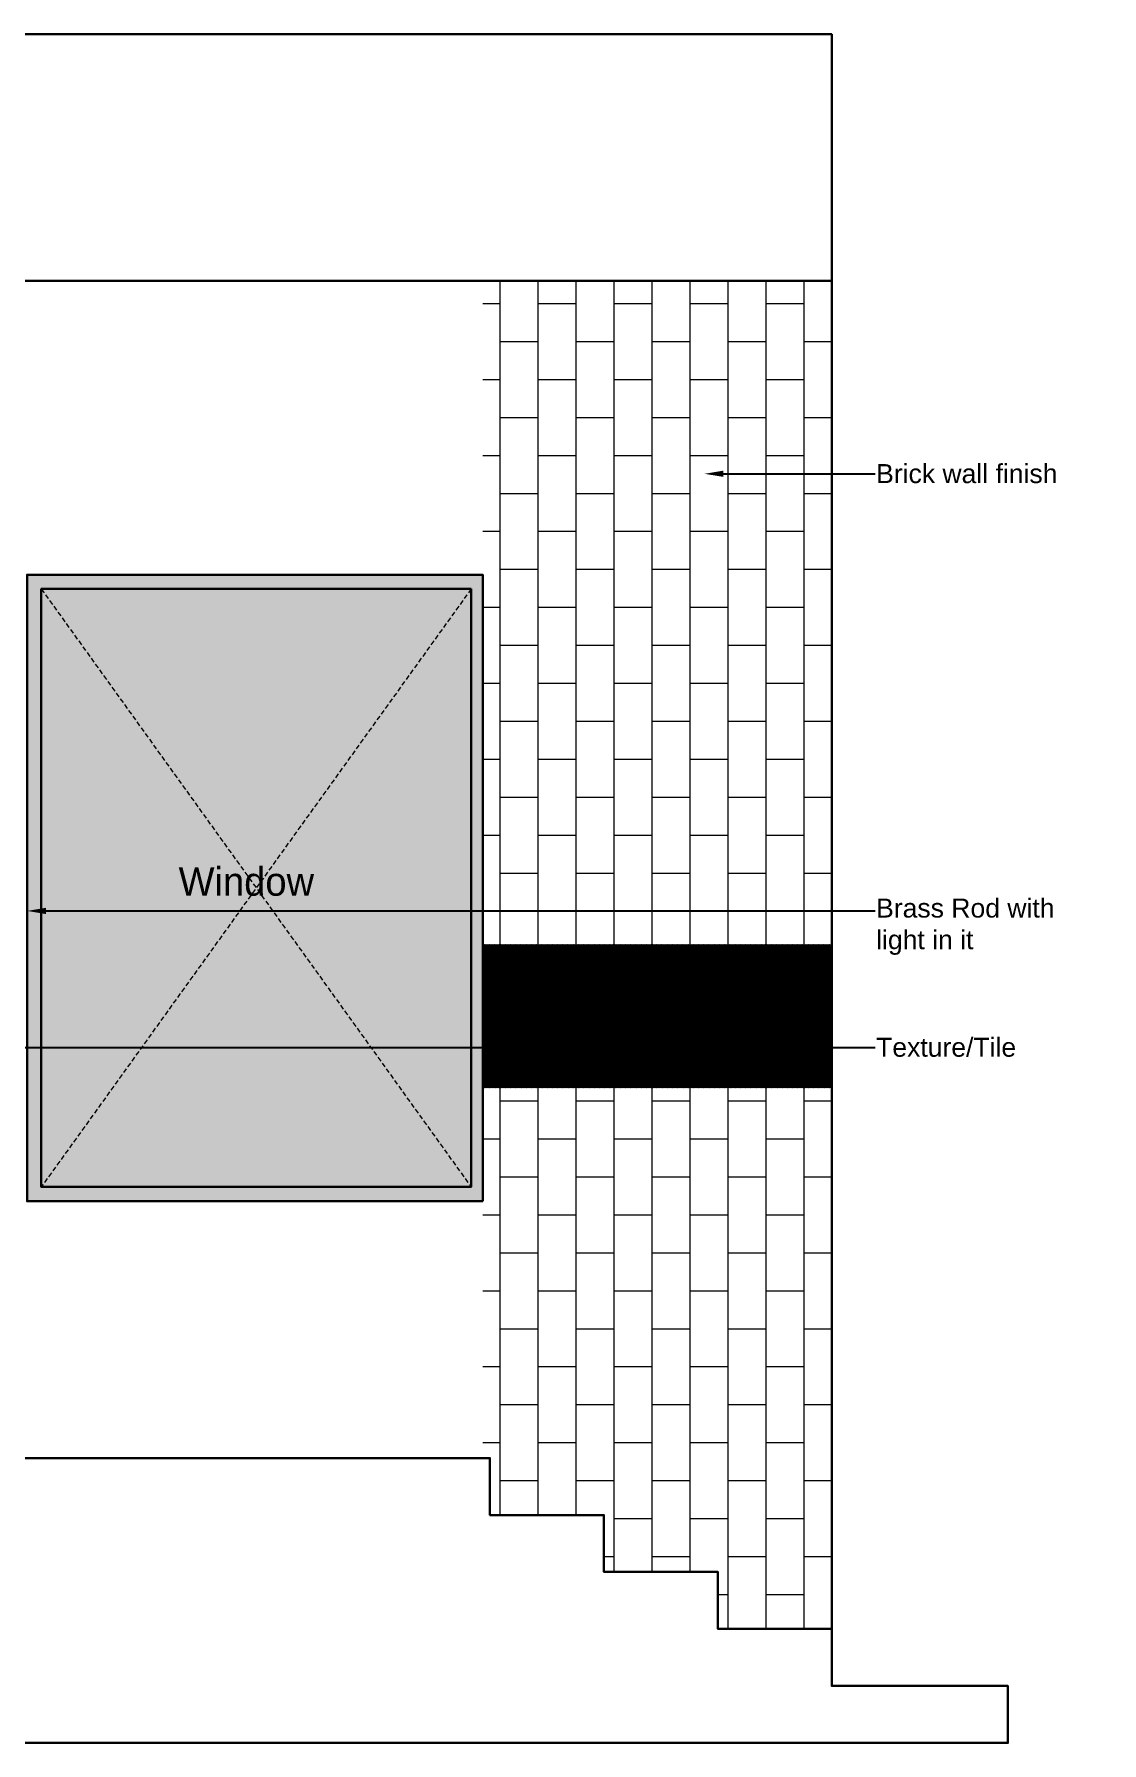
# Model space of a CAD drawing. Header units: millimetres. Extents: x 56222 to 3066687, y -650199 to -121287.
# Drawn here: x 140362.6 to 140475, y -185759.8 to -185579.8 of the extents above; entities that cross this region are included whole.
import ezdxf
from ezdxf import colors
from ezdxf.entities.mleader import LeaderData, LeaderLine
from ezdxf.math import Vec2, Vec3

# ---------------------------------------------------------------- set-up
doc = ezdxf.new("R2010")
doc.units = ezdxf.units.MM
doc.header["$MEASUREMENT"] = 0
doc.linetypes.add('DASHED', pattern=[0.75, 0.5, -0.25])
for name, color, linetype, lineweight in [('dim05', 1, 'Continuous', 13), ('el', 7, 'Continuous', 20), ('Elevation 4.5', 206, 'Continuous', 5), ('FURNITURE', 32, 'Continuous', 9), ('furniture dimensions', 1, 'DASHED', 0), ('NAME PLATE', 7, 'Continuous', 25)]:
    doc.layers.add(name, color=color, linetype=linetype, lineweight=lineweight)
doc.styles.get("Standard").update_dxf_attribs({"font": 'arial.ttf', "height": 6})

msp = doc.modelspace()

# ---------------------------------------------------------------- hatches: boundary and pattern name
at = {"layer": 'Elevation 4.5', "lineweight": 0, "true_color": 0x636466, "transparency": 33554687}
h = msp.add_hatch(color=251, dxfattribs=at)
h.dxf.hatch_style = 1
h.paths.add_polyline_path([(140409.8, -185636.72), (140361.8, -185636.72), (140361.8, -185696.52), (140361.8, -185702.72), (140409.8, -185702.72)])
h.paths.add_polyline_path([(140408.57, -185638.22), (140408.57, -185701.22), (140363.3, -185701.22), (140363.3, -185638.22)], flags=16)
at = {"layer": 'Elevation 4.5', "lineweight": 0, "true_color": 0x000000, "transparency": 33554646}
h = msp.add_hatch(color=18, dxfattribs=at)
h.dxf.hatch_style = 1
h.set_gradient(color1=(231, 226, 223), color2=(192, 192, 192), name='INVCYLINDER')
h.paths.add_polyline_path([(140408.57, -185638.22), (140363.3, -185638.22), (140363.3, -185701.22), (140408.57, -185701.22)])
at = {"layer": 'NAME PLATE', "lineweight": 0, "true_color": 0xc08768, "transparency": 33554687}
h = msp.add_hatch(dxfattribs=at)
h.set_pattern_fill('AR-B816', color=23, scale=0.5, angle=90)
h.set_pattern_definition([(90, (-7284.36, -5928.1874), (-4, 2e-16), []), (180, (-7284.36, -5928.1874), (-4, -4), [4, -4])])
h.paths.add_polyline_path([(140446.55, -185605.78), (140409.8, -185605.78), (140409.8, -185675.68), (140446.55, -185675.68)])
h.paths.add_polyline_path([(140446.55, -185690.78), (140409.8, -185690.78), (140409.8, -185729.78), (140410.55, -185729.78), (140410.55, -185735.78), (140422.55, -185735.78), (140422.55, -185741.78), (140434.55, -185741.78), (140434.55, -185747.78), (140446.55, -185747.78)])
at = {"layer": 'NAME PLATE', "lineweight": 0, "transparency": 33554687}
h = msp.add_hatch(dxfattribs=at)
h.set_pattern_fill('ANSI31', color=8, scale=0.5, angle=90)
h.set_pattern_definition([(135, (-7284.360035, -5928.18736), (-0.044194173824, -0.044194173824), [])])
h.paths.add_polyline_path([(140446.55, -185675.68), (140409.8, -185675.68), (140409.8, -185690.78), (140446.55, -185690.78)])

# ---------------------------------------------------------------- linework, layer by layer
at = {"layer": 'el', "lineweight": 0, "transparency": 33554559}
msp.add_lwpolyline([(140409.8, -185702.72), (140361.8, -185702.72), (140361.8, -185636.72), (140409.8, -185636.72)], close=True, dxfattribs=at)
at = {"layer": 'el', "lineweight": 30, "transparency": 33554559}
for points in [[(140409.8, -185702.72), (140361.8, -185702.72), (140361.8, -185636.72), (140409.8, -185636.72)], [(140408.57, -185638.22), (140363.3, -185638.22), (140363.3, -185701.22), (140408.57, -185701.22)]]:
    msp.add_lwpolyline(points, close=True, dxfattribs=at)
at = {"layer": 'FURNITURE', "color": 18, "lineweight": 30, "true_color": 0x000000, "transparency": 33554687}
msp.add_line((140281.56, -185579.78, 0.01), (140446.55, -185579.78, 0.01), dxfattribs=at)
at = {"layer": 'FURNITURE', "lineweight": 30, "transparency": 33554687}
msp.add_line((140266.06, -185605.78, 0.01), (140446.55, -185605.78, 0.01), dxfattribs=at)
at = {"layer": 'FURNITURE', "color": 18, "lineweight": 30, "true_color": 0x000000, "transparency": 33554687, "elevation": 0.01}
msp.add_lwpolyline([(140266.06, -185605.78), (140446.55, -185605.78), (140446.55, -185579.78), (140270.09, -185579.78)], dxfattribs=at)
at = {"layer": 'FURNITURE', "color": 18, "lineweight": 30, "true_color": 0x000000, "transparency": 33554687}
for points in [[(140287.55, -185605.78), (140446.55, -185605.78), (140446.55, -185747.78), (140434.55, -185747.78), (140434.55, -185741.78), (140422.55, -185741.78), (140422.55, -185735.78), (140410.55, -185735.78), (140410.55, -185729.78), (140287.55, -185729.78), (140287.55, -185636.78)], [(140273.96, -185759.78), (140465.1, -185759.78), (140465.1, -185753.78), (140446.55, -185753.78), (140446.55, -185747.78), (140434.55, -185747.78), (140434.55, -185741.78), (140422.55, -185741.78), (140422.55, -185735.78), (140410.55, -185735.78), (140410.55, -185729.78), (140287.55, -185729.78), (140287.55, -185729.78), (140273.96, -185729.78)]]:
    msp.add_lwpolyline(points, dxfattribs=at)
at = {"layer": 'furniture dimensions', "color": 18, "lineweight": 0, "true_color": 0x000000, "transparency": 33554687}
for p, q in [((140363.3, -185638.22), (140408.57, -185701.22)), ((140408.57, -185638.22), (140363.3, -185701.22))]:
    msp.add_line(p, q, dxfattribs=at)

# ---------------------------------------------------------------- texts
at = {"layer": 'furniture dimensions', "color": 18, "lineweight": 0, "true_color": 0x000000, "transparency": 33554687, "insert": (140377.76, -185667.54), "char_height": 3, "attachment_point": 1}
msp.add_mtext_dynamic_manual_height_columns('{\\fBell MT|b0|i0|c0|p18;Window}', width=35.2151, gutter_width=30, heights=[38.04], dxfattribs=at)

# ---------------------------------------------------------------- leaders
at = {"layer": 'dim05', "color": 1, "lineweight": 0, "transparency": 33554687}
ml = msp.add_multileader_mtext('Standard', dxfattribs=at)
ml.set_content('\\A1;Brick wall finish', color=1)
ml.set_leader_properties(color=5)
ml.build(insert=Vec2(0, 0))
ml.multileader.update_dxf_attribs({"text_right_attachment_type": 6, "dogleg_length": 0.36, "arrow_head_size": 2})
ctx = ml.context
ctx.base_point, ctx.char_height, ctx.arrow_head_size, ctx.landing_gap_size, ctx.plane_origin = Vec3(140451.13, -185626.08), 2, 2, 0.09, Vec3(140436, -185626.08)
ctx.right_attachment = 6
notes = []
notes.append((ctx, [(0, (1, 1, 0), (140450.77, -185626.08), (1, 0), 0.36, [(0, [(140433.14, -185626.09)], 0, [])])]))
ctx.mtext.insert, ctx.mtext.width, ctx.mtext.flow_direction = Vec3(140451.22, -185625.07), 23.7667, 5
ml = msp.add_multileader_mtext('Standard', dxfattribs=at)
ml.set_content('\\A1;Brass Rod with light in it', color=1)
ml.set_leader_properties(color=5)
ml.build(insert=Vec2(0, 0))
ml.multileader.update_dxf_attribs({"text_right_attachment_type": 6, "dogleg_length": 0.36, "arrow_head_size": 2})
ctx = ml.context
ctx.base_point, ctx.char_height, ctx.arrow_head_size, ctx.landing_gap_size, ctx.plane_origin = Vec3(140451.13, -185672.13), 2, 2, 0.09, Vec3(140436, -185672.13)
ctx.right_attachment = 6
notes.append((ctx, [(0, (1, 1, 0), (140450.77, -185672.13), (1, 0), 0.36, [(0, [(140361.8, -185672.14)], 0, [])])]))
ctx.mtext.insert, ctx.mtext.width, ctx.mtext.flow_direction = Vec3(140451.22, -185670.84), 23.7667, 5
ml = msp.add_multileader_mtext('Standard', dxfattribs=at)
ml.set_content('\\A1;Texture/Tile', color=1)
ml.set_leader_properties(color=5)
ml.build(insert=Vec2(0, 0))
ml.multileader.update_dxf_attribs({"text_right_attachment_type": 6, "dogleg_length": 0.36, "arrow_head_size": 2})
ctx = ml.context
ctx.base_point, ctx.char_height, ctx.arrow_head_size, ctx.landing_gap_size, ctx.plane_origin = Vec3(140451.13, -185686.52), 2, 2, 0.09, Vec3(140436, -185686.52)
ctx.right_attachment = 6
notes.append((ctx, [(0, (1, 1, 0), (140450.77, -185686.52), (1, 0), 0.36, [(0, [(140357.19, -185686.53)], 0, [])])]))
ctx.mtext.insert, ctx.mtext.width, ctx.mtext.flow_direction = Vec3(140451.22, -185685.5), 23.7667, 5
for ctx, leaders in notes:
    for number, flags, end, landing, length, lines in leaders:
        leader = LeaderData()
        leader.index, (leader.has_last_leader_line, leader.has_dogleg_vector, leader.attachment_direction) = number, flags
        leader.last_leader_point, leader.dogleg_vector, leader.dogleg_length = Vec3(end), Vec3(landing), length
        for number, points, colour, breaks in lines:
            line = LeaderLine()
            line.index, line.vertices, line.color, line.breaks = number, Vec3.list(points), colors.encode_raw_color(colour), breaks
            leader.lines.append(line)
        ctx.leaders.append(leader)

doc.saveas('drawing.dxf')
